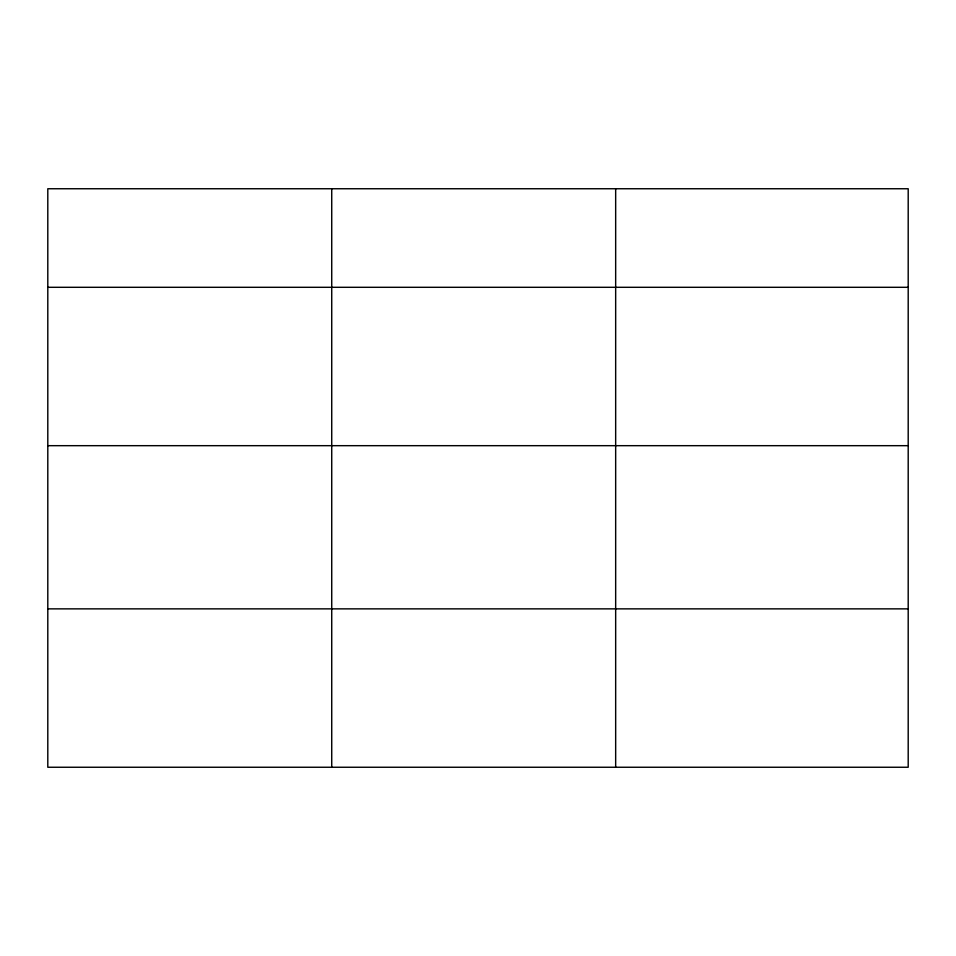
<?xml version="1.0" encoding="UTF-8"?>
<svg xmlns="http://www.w3.org/2000/svg" width="956" height="956" viewBox="0 0 956 956"><rect width="100%" height="100%" fill="white"/><g stroke="black" fill="none" stroke-linecap="round" stroke-linejoin="round"><path stroke-width="1.43" d="M908.2 445.675L908.2 188.75L47.8 188.75L47.8 767.25L908.2 767.25L908.2 445.675L47.8 445.675M47.8 287.302L908.2 287.302M47.8 608.864L908.2 608.864M615.664 188.75L615.664 767.25M331.732 188.75L331.732 767.25"/></g></svg>
